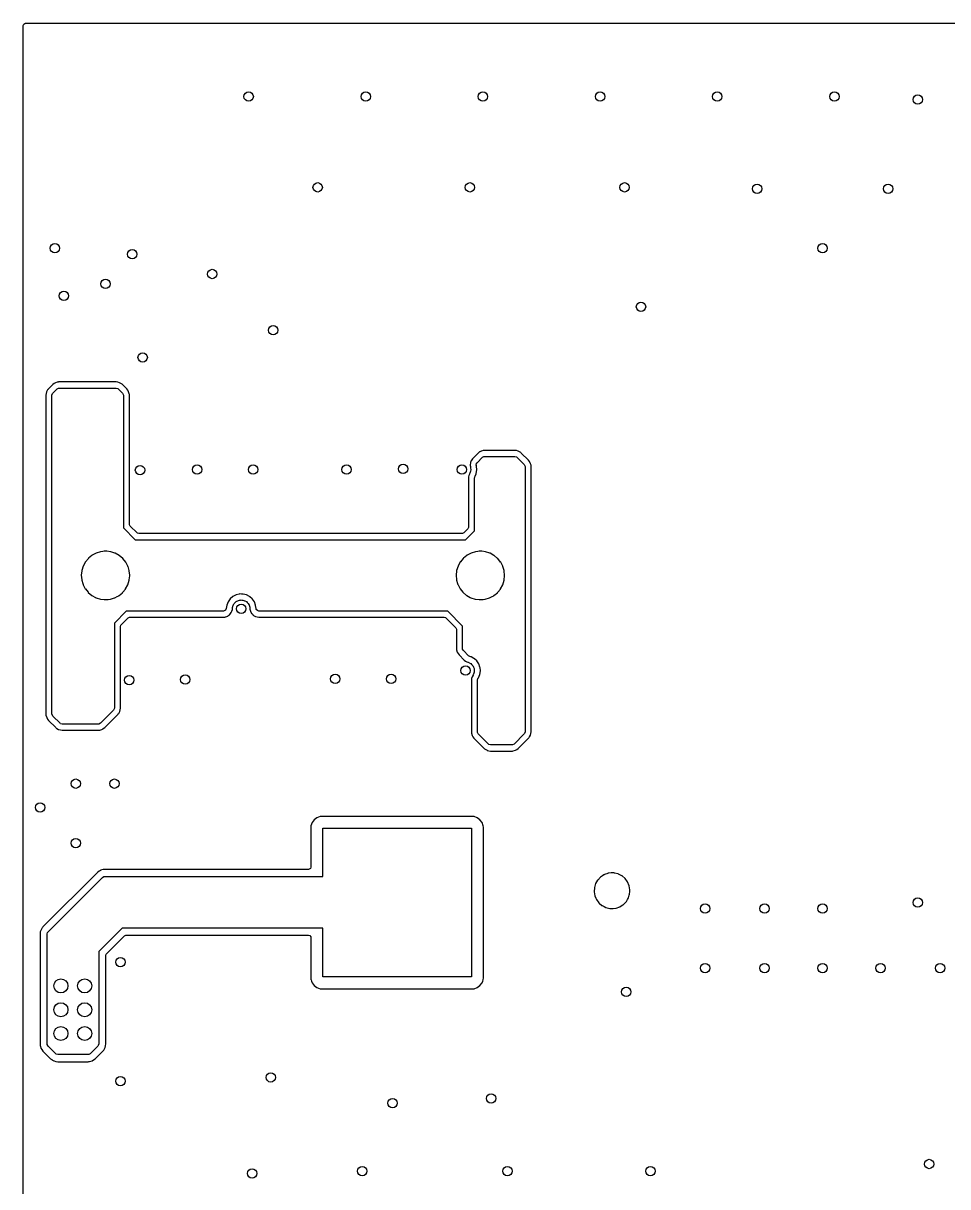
# Model space of a CAD drawing. Extents: x 0.02 to 3.98, y 0.02 to 3.98.
# Drawn here: x 0.022 to 1.575, y 2.022 to 3.978 of the extents above; entities that cross this region are included whole.
import ezdxf

# ---------------------------------------------------------------- set-up
doc = ezdxf.new("R2010")
doc.units = 0
doc.header["$MEASUREMENT"] = 0
doc.layers.add('BLACK', color=7, linetype='CONTINUOUS')

msp = doc.modelspace()

# ---------------------------------------------------------------- linework, layer by layer
at = {"layer": 'BLACK', "linetype": 'CONTINUOUS'}
for p, q in [((0.021831, 3.97427), (0.022575, 3.97656)), ((0.021831, 0.025728), (0.021831, 3.97427)), ((0.022575, 3.97656), (0.024524, 3.97798)), ((0.024524, 3.97798), (0.025728, 3.97817)), ((0.025728, 3.97817), (3.97427, 3.97817)), ((0.071323, 3.37077), (0.064229, 3.36368)), ((0.073651, 3.37251), (0.071323, 3.37077)), ((0.073773, 3.37258), (0.073651, 3.37251)), ((0.075936, 3.37376), (0.073773, 3.37258)), ((0.073773, 3.37258), (0.073773, 3.37258)), ((0.076104, 3.37385), (0.075936, 3.37376)), ((0.07901, 3.37476), (0.076104, 3.37385)), ((0.078547, 3.36355), (0.081, 3.36489)), ((0.079726, 3.37499), (0.07901, 3.37476)), ((0.079908, 3.37504), (0.079726, 3.37499)), ((0.079726, 3.37499), (0.079726, 3.37499)), ((0.080099, 3.37507), (0.079908, 3.37504)), ((0.080911, 3.37515), (0.080099, 3.37507)), ((0.080099, 3.37507), (0.080099, 3.37507)), ((0.080912, 3.37515), (0.080911, 3.37515)), ((0.080963, 3.37516), (0.080912, 3.37515)), ((0.081014, 3.37516), (0.080963, 3.37516)), ((0.081, 3.36489), (0.082055, 3.365)), ((0.081015, 3.37516), (0.081014, 3.37516)), ((0.082003, 3.37521), (0.081015, 3.37516)), ((0.082055, 3.37522), (0.082003, 3.37521)), ((0.082003, 3.37521), (0.082003, 3.37521)), ((0.177945, 3.37522), (0.082055, 3.37522)), ((0.082055, 3.365), (0.177945, 3.365)), ((0.180824, 3.3748), (0.177945, 3.37522)), ((0.177945, 3.365), (0.180627, 3.36421)), ((0.180627, 3.36421), (0.181453, 3.36355)), ((0.183506, 3.37402), (0.180824, 3.3748)), ((0.183675, 3.37393), (0.183506, 3.37402)), ((0.186868, 3.37226), (0.183675, 3.37393)), ((0.183675, 3.37393), (0.183675, 3.37393)), ((0.187038, 3.37217), (0.186868, 3.37226)), ((0.186868, 3.37226), (0.186868, 3.37226)), ((0.187864, 3.3715), (0.187038, 3.37217)), ((0.188677, 3.37077), (0.187864, 3.3715)), ((0.195771, 3.36368), (0.188677, 3.37077)), ((0.060197, 3.35582), (0.059784, 3.35295)), ((0.059784, 3.35295), (0.059784, 2.81705)), ((0.060985, 3.35851), (0.060197, 3.35582)), ((0.061074, 3.35868), (0.060985, 3.35851)), ((0.062744, 3.36187), (0.061074, 3.35868)), ((0.062833, 3.36204), (0.062744, 3.36187)), ((0.062744, 3.36187), (0.062744, 3.36187)), ((0.063498, 3.36286), (0.062833, 3.36204)), ((0.064229, 3.36368), (0.063498, 3.36286)), ((0.07, 3.35295), (0.070788, 3.35563)), ((0.07, 2.81705), (0.07, 3.35295)), ((0.070788, 3.35563), (0.071453, 3.35645)), ((0.071453, 3.35645), (0.078547, 3.36355)), ((0.181453, 3.36355), (0.188547, 3.35645)), ((0.188547, 3.35645), (0.189887, 3.354)), ((0.189887, 3.354), (0.19, 3.35295)), ((0.19, 3.35295), (0.19, 3.13)), ((0.197514, 3.36135), (0.195771, 3.36368)), ((0.198853, 3.3589), (0.197514, 3.36135)), ((0.200045, 3.35509), (0.198853, 3.3589)), ((0.200158, 3.35404), (0.200045, 3.35509)), ((0.200217, 3.35295), (0.200158, 3.35404)), ((0.200217, 3.13585), (0.200217, 3.35295)), ((0.777109, 3.24656), (0.777025, 3.24645)), ((0.786323, 3.25577), (0.777109, 3.24656)), ((0.784333, 3.23933), (0.793547, 3.24855)), ((0.788651, 3.25751), (0.786323, 3.25577)), ((0.788773, 3.25758), (0.788651, 3.25751)), ((0.789983, 3.25824), (0.788773, 3.25758)), ((0.788773, 3.25758), (0.788773, 3.25758)), ((0.791104, 3.25885), (0.789983, 3.25824)), ((0.791621, 3.25902), (0.791104, 3.25885)), ((0.794726, 3.25999), (0.791621, 3.25902)), ((0.793547, 3.24855), (0.796, 3.24989)), ((0.794908, 3.26004), (0.794726, 3.25999)), ((0.794726, 3.25999), (0.794726, 3.25999)), ((0.795099, 3.26007), (0.794908, 3.26004)), ((0.795911, 3.26015), (0.795099, 3.26007)), ((0.795099, 3.26007), (0.795099, 3.26007)), ((0.795912, 3.26015), (0.795911, 3.26015)), ((0.795963, 3.26016), (0.795912, 3.26015)), ((0.796014, 3.26016), (0.795963, 3.26016)), ((0.796, 3.24989), (0.797055, 3.25)), ((0.796015, 3.26016), (0.796014, 3.26016)), ((0.797003, 3.26021), (0.796015, 3.26016)), ((0.797004, 3.26021), (0.797003, 3.26021)), ((0.797055, 3.26022), (0.797004, 3.26021)), ((0.847945, 3.26022), (0.797055, 3.26022)), ((0.797055, 3.25), (0.847945, 3.25)), ((0.850824, 3.2598), (0.847945, 3.26022)), ((0.847945, 3.25), (0.850627, 3.24921)), ((0.850627, 3.24921), (0.851453, 3.24855)), ((0.853506, 3.25902), (0.850824, 3.2598)), ((0.851453, 3.24855), (0.863547, 3.23645)), ((0.853675, 3.25893), (0.853506, 3.25902)), ((0.856868, 3.25726), (0.853675, 3.25893)), ((0.853675, 3.25893), (0.853675, 3.25893)), ((0.857038, 3.25717), (0.856868, 3.25726)), ((0.856868, 3.25726), (0.856868, 3.25726)), ((0.857864, 3.2565), (0.857038, 3.25717)), ((0.858677, 3.25577), (0.857864, 3.2565)), ((0.870771, 3.24368), (0.858677, 3.25577)), ((0.772847, 3.23646), (0.772802, 3.23608)), ((0.772802, 3.23608), (0.772877, 3.23509)), ((0.773142, 3.2389), (0.772847, 3.23646)), ((0.772877, 3.23509), (0.772961, 3.23399)), ((0.772961, 3.23399), (0.772977, 3.23377)), ((0.772977, 3.23377), (0.773005, 3.23378)), ((0.773005, 3.23378), (0.773088, 3.2334)), ((0.773088, 3.2334), (0.773118, 3.23273)), ((0.773118, 3.23273), (0.773088, 3.23273)), ((0.773088, 3.23273), (0.773088, 3.23273)), ((0.773088, 3.23273), (0.773102, 3.23273)), ((0.773102, 3.23273), (0.773109, 3.23267)), ((0.773109, 3.23267), (0.773121, 3.23252)), ((0.773121, 3.23252), (0.773127, 3.23252)), ((0.773127, 3.23252), (0.773129, 3.23248)), ((0.773129, 3.23248), (0.773129, 3.23248)), ((0.773129, 3.23248), (0.773129, 3.23247)), ((0.773129, 3.23247), (0.773146, 3.23209)), ((0.773281, 3.24004), (0.773142, 3.2389)), ((0.773146, 3.23209), (0.773192, 3.2319)), ((0.773192, 3.2319), (0.773219, 3.23171)), ((0.773219, 3.23171), (0.773217, 3.23171)), ((0.773217, 3.23171), (0.77324, 3.23159)), ((0.77324, 3.23159), (0.773385, 3.23039)), ((0.773397, 3.24031), (0.773281, 3.24004)), ((0.773764, 3.228), (0.773282, 3.22496)), ((0.773385, 3.23039), (0.773764, 3.228)), ((0.773976, 3.24165), (0.773397, 3.24031)), ((0.773977, 3.24165), (0.773976, 3.24165)), ((0.774011, 3.24173), (0.773977, 3.24165)), ((0.774084, 3.24187), (0.774011, 3.24173)), ((0.774595, 3.24281), (0.774084, 3.24187)), ((0.775356, 3.24421), (0.774595, 3.24281)), ((0.776612, 3.24589), (0.775356, 3.24421)), ((0.777025, 3.24645), (0.776612, 3.24589)), ((0.777025, 3.24645), (0.777025, 3.24645)), ((0.782989, 3.23686), (0.784333, 3.23933)), ((0.783165, 3.23455), (0.782989, 3.23686)), ((0.783068, 3.23453), (0.783165, 3.23455)), ((0.783139, 3.23423), (0.783068, 3.23453)), ((0.783115, 3.22154), (0.78396, 3.22748)), ((0.783245, 3.23396), (0.783139, 3.23423)), ((0.783367, 3.23295), (0.783245, 3.23396)), ((0.783934, 3.22826), (0.783367, 3.23295)), ((0.783965, 3.228), (0.783934, 3.22826)), ((0.78396, 3.22748), (0.783965, 3.228)), ((0.863547, 3.23645), (0.864887, 3.234)), ((0.864887, 3.234), (0.865, 3.23295)), ((0.865, 3.23295), (0.865, 2.78705)), ((0.872514, 3.24135), (0.870771, 3.24368)), ((0.87258, 3.24123), (0.872514, 3.24135)), ((0.873056, 3.24036), (0.87258, 3.24123)), ((0.87258, 3.24123), (0.87258, 3.24123)), ((0.873853, 3.2389), (0.873056, 3.24036)), ((0.873911, 3.23871), (0.873853, 3.2389)), ((0.874674, 3.23627), (0.873911, 3.23871)), ((0.875045, 3.23509), (0.874674, 3.23627)), ((0.875158, 3.23404), (0.875045, 3.23509)), ((0.875161, 3.23399), (0.875158, 3.23404)), ((0.875196, 3.23332), (0.875161, 3.23399)), ((0.875161, 3.23399), (0.875161, 3.23399)), ((0.875217, 3.23295), (0.875196, 3.23332)), ((0.875217, 2.78705), (0.875217, 3.23295)), ((0.770104, 3.21572), (0.769783, 3.21318)), ((0.769783, 3.21318), (0.769783, 3.13085)), ((0.770718, 3.21811), (0.770104, 3.21572)), ((0.771661, 3.22049), (0.770718, 3.21811)), ((0.771716, 3.22059), (0.771661, 3.22049)), ((0.771798, 3.22078), (0.771716, 3.22059)), ((0.772217, 3.22182), (0.771798, 3.22078)), ((0.773041, 3.22344), (0.772217, 3.22182)), ((0.773229, 3.22463), (0.773041, 3.22344)), ((0.773241, 3.22467), (0.773229, 3.22463)), ((0.773282, 3.22496), (0.773241, 3.22467)), ((0.78, 3.21318), (0.780614, 3.21557)), ((0.78, 3.125), (0.78, 3.21318)), ((0.780614, 3.21557), (0.780703, 3.21573)), ((0.780703, 3.21573), (0.780877, 3.21597)), ((0.780877, 3.21597), (0.781156, 3.21667)), ((0.781156, 3.21667), (0.782713, 3.22054)), ((0.782713, 3.22054), (0.783115, 3.22154)), ((0.19, 3.13), (0.21, 3.11)), ((0.200265, 3.13524), (0.200217, 3.13585)), ((0.201358, 3.13309), (0.200265, 3.13524)), ((0.21309, 3.12136), (0.201358, 3.13309)), ((0.769783, 3.13085), (0.769039, 3.12856)), ((0.21, 3.11), (0.765, 3.11)), ((0.213555, 3.12096), (0.21309, 3.12136)), ((0.215846, 3.12022), (0.213555, 3.12096)), ((0.759154, 3.12022), (0.215846, 3.12022)), ((0.759763, 3.12026), (0.759154, 3.12022)), ((0.76191, 3.12136), (0.759763, 3.12026)), ((0.768642, 3.12809), (0.76191, 3.12136)), ((0.765, 3.11), (0.78, 3.125)), ((0.769039, 3.12856), (0.768642, 3.12809)), ((0.155567, 3.09029), (0.152129, 3.08995)), ((0.157919, 3.09052), (0.155567, 3.09029)), ((0.158039, 3.09053), (0.157919, 3.09052)), ((0.157919, 3.09052), (0.157919, 3.09052)), ((0.162321, 3.09053), (0.158039, 3.09053)), ((0.168507, 3.08984), (0.162321, 3.09053)), ((0.785488, 3.09029), (0.78205, 3.08995)), ((0.78784, 3.09052), (0.785488, 3.09029)), ((0.787961, 3.09053), (0.78784, 3.09052)), ((0.78784, 3.09052), (0.78784, 3.09052)), ((0.792242, 3.09053), (0.787961, 3.09053)), ((0.798428, 3.08984), (0.792242, 3.09053)), ((0.126275, 3.07277), (0.122494, 3.06578)), ((0.126429, 3.07296), (0.126275, 3.07277)), ((0.131187, 3.07871), (0.126429, 3.07296)), ((0.126429, 3.07296), (0.126429, 3.07296)), ((0.131341, 3.0789), (0.131187, 3.07871)), ((0.131187, 3.07871), (0.131187, 3.07871)), ((0.131529, 3.07905), (0.131341, 3.0789)), ((0.137313, 3.08377), (0.131529, 3.07905)), ((0.131529, 3.07905), (0.131529, 3.07905)), ((0.137501, 3.08392), (0.137313, 3.08377)), ((0.137313, 3.08377), (0.137313, 3.08377)), ((0.137715, 3.08404), (0.137501, 3.08392)), ((0.14101, 3.08579), (0.137715, 3.08404)), ((0.137715, 3.08404), (0.137715, 3.08404)), ((0.144519, 3.08765), (0.14101, 3.08579)), ((0.15175, 3.08984), (0.144519, 3.08765)), ((0.151896, 3.08988), (0.15175, 3.08984)), ((0.152129, 3.08995), (0.151896, 3.08988)), ((0.151896, 3.08988), (0.151896, 3.08988)), ((0.168738, 3.08976), (0.168507, 3.08984)), ((0.175853, 3.08751), (0.168738, 3.08976)), ((0.168738, 3.08976), (0.168738, 3.08976)), ((0.176084, 3.08743), (0.175853, 3.08751)), ((0.175853, 3.08751), (0.175853, 3.08751)), ((0.176296, 3.08732), (0.176084, 3.08743)), ((0.182837, 3.08372), (0.176296, 3.08732)), ((0.176296, 3.08732), (0.176296, 3.08732)), ((0.183049, 3.0836), (0.182837, 3.08372)), ((0.182837, 3.08372), (0.182837, 3.08372)), ((0.183235, 3.08345), (0.183049, 3.0836)), ((0.18888, 3.07871), (0.183235, 3.08345)), ((0.189138, 3.0785), (0.18888, 3.07871)), ((0.18929, 3.07831), (0.189138, 3.0785)), ((0.193967, 3.07249), (0.18929, 3.07831)), ((0.18929, 3.07831), (0.18929, 3.07831)), ((0.194119, 3.0723), (0.193967, 3.07249)), ((0.194231, 3.07209), (0.194119, 3.0723)), ((0.197526, 3.06578), (0.194231, 3.07209)), ((0.756196, 3.07277), (0.752415, 3.06578)), ((0.756351, 3.07296), (0.756196, 3.07277)), ((0.761108, 3.07871), (0.756351, 3.07296)), ((0.756351, 3.07296), (0.756351, 3.07296)), ((0.761263, 3.0789), (0.761108, 3.07871)), ((0.761108, 3.07871), (0.761108, 3.07871)), ((0.76145, 3.07905), (0.761263, 3.0789)), ((0.761451, 3.07905), (0.76145, 3.07905)), ((0.767234, 3.08377), (0.761451, 3.07905)), ((0.767235, 3.08377), (0.767234, 3.08377)), ((0.767422, 3.08392), (0.767235, 3.08377)), ((0.767636, 3.08404), (0.767422, 3.08392)), ((0.767637, 3.08404), (0.767636, 3.08404)), ((0.770931, 3.08579), (0.767637, 3.08404)), ((0.774441, 3.08765), (0.770931, 3.08579)), ((0.781671, 3.08984), (0.774441, 3.08765)), ((0.781818, 3.08988), (0.781671, 3.08984)), ((0.78205, 3.08995), (0.781818, 3.08988)), ((0.781818, 3.08988), (0.781818, 3.08988)), ((0.798659, 3.08976), (0.798428, 3.08984)), ((0.805774, 3.08751), (0.798659, 3.08976)), ((0.798659, 3.08976), (0.798659, 3.08976)), ((0.806005, 3.08743), (0.805774, 3.08751)), ((0.805774, 3.08751), (0.805774, 3.08751)), ((0.806217, 3.08732), (0.806005, 3.08743)), ((0.812758, 3.08372), (0.806217, 3.08732)), ((0.806217, 3.08732), (0.806217, 3.08732)), ((0.81297, 3.0836), (0.812758, 3.08372)), ((0.812758, 3.08372), (0.812758, 3.08372)), ((0.813156, 3.08345), (0.81297, 3.0836)), ((0.818801, 3.07871), (0.813156, 3.08345)), ((0.819059, 3.0785), (0.818801, 3.07871)), ((0.819211, 3.07831), (0.819059, 3.0785)), ((0.823888, 3.07249), (0.819211, 3.07831)), ((0.819211, 3.07831), (0.819211, 3.07831)), ((0.82404, 3.0723), (0.823888, 3.07249)), ((0.824152, 3.07209), (0.82404, 3.0723)), ((0.827448, 3.06578), (0.824152, 3.07209)), ((0.120118, 3.05795), (0.119338, 3.05053)), ((0.120144, 3.05819), (0.120118, 3.05795)), ((0.120118, 3.05795), (0.120118, 3.05795)), ((0.122494, 3.06578), (0.120144, 3.05819)), ((0.197801, 3.06526), (0.197526, 3.06578)), ((0.19787, 3.06502), (0.197801, 3.06526)), ((0.199813, 3.05842), (0.19787, 3.06502)), ((0.200046, 3.05763), (0.199813, 3.05842)), ((0.200714, 3.05028), (0.200046, 3.05763)), ((0.75004, 3.05795), (0.749259, 3.05053)), ((0.750065, 3.05819), (0.75004, 3.05795)), ((0.75004, 3.05795), (0.75004, 3.05795)), ((0.752415, 3.06578), (0.750065, 3.05819)), ((0.827723, 3.06526), (0.827448, 3.06578)), ((0.827791, 3.06502), (0.827723, 3.06526)), ((0.829734, 3.05842), (0.827791, 3.06502)), ((0.829967, 3.05763), (0.829734, 3.05842)), ((0.830687, 3.04972), (0.829967, 3.05763)), ((0.119338, 3.05053), (0.119313, 3.05028)), ((0.119313, 3.05028), (0.120033, 3.04237)), ((0.120033, 3.04237), (0.120102, 3.04214)), ((0.120102, 3.04214), (0.120102, 3.04214)), ((0.120102, 3.04214), (0.121781, 3.03643)), ((0.121781, 3.03643), (0.122277, 3.03474)), ((0.122277, 3.03474), (0.12239, 3.03453)), ((0.12239, 3.03453), (0.12239, 3.03453)), ((0.12239, 3.03453), (0.122664, 3.034)), ((0.122664, 3.034), (0.12596, 3.0277)), ((0.193804, 3.02723), (0.197585, 3.03422)), ((0.197585, 3.03422), (0.199935, 3.04181)), ((0.199935, 3.04181), (0.200019, 3.04261)), ((0.200019, 3.04261), (0.200741, 3.04947)), ((0.200766, 3.04972), (0.200714, 3.05028)), ((0.200741, 3.04947), (0.200766, 3.04972)), ((0.200741, 3.04947), (0.200741, 3.04947)), ((0.749259, 3.05053), (0.749234, 3.05028)), ((0.749234, 3.05028), (0.749954, 3.04237)), ((0.749954, 3.04237), (0.750023, 3.04214)), ((0.750023, 3.04214), (0.750023, 3.04214)), ((0.750023, 3.04214), (0.751703, 3.03643)), ((0.751703, 3.03643), (0.752199, 3.03474)), ((0.752199, 3.03474), (0.752311, 3.03453)), ((0.752311, 3.03453), (0.752311, 3.03453)), ((0.752311, 3.03453), (0.752585, 3.034)), ((0.752585, 3.034), (0.755881, 3.0277)), ((0.823725, 3.02723), (0.827506, 3.03422)), ((0.827506, 3.03422), (0.829856, 3.04181)), ((0.829856, 3.04181), (0.82994, 3.04261)), ((0.82994, 3.04261), (0.830662, 3.04947)), ((0.830662, 3.04947), (0.830687, 3.04972)), ((0.830662, 3.04947), (0.830662, 3.04947)), ((0.12596, 3.0277), (0.126112, 3.02751)), ((0.126112, 3.02751), (0.126112, 3.02751)), ((0.126112, 3.02751), (0.130789, 3.02169)), ((0.130789, 3.02169), (0.130789, 3.02169)), ((0.130789, 3.02169), (0.130941, 3.0215)), ((0.130941, 3.0215), (0.131126, 3.02135)), ((0.131126, 3.02135), (0.131126, 3.02135)), ((0.131126, 3.02135), (0.136844, 3.01655)), ((0.136844, 3.01655), (0.13703, 3.01639)), ((0.13703, 3.01639), (0.137242, 3.01628)), ((0.137242, 3.01628), (0.137242, 3.01628)), ((0.137242, 3.01628), (0.143038, 3.01309)), ((0.143038, 3.01309), (0.143995, 3.01257)), ((0.143995, 3.01257), (0.144226, 3.01249)), ((0.144226, 3.01249), (0.144226, 3.01249)), ((0.144226, 3.01249), (0.151341, 3.01024)), ((0.168182, 3.01012), (0.175327, 3.01228)), ((0.175327, 3.01228), (0.175559, 3.01235)), ((0.175559, 3.01235), (0.179613, 3.0145)), ((0.179613, 3.0145), (0.182363, 3.01596)), ((0.182363, 3.01596), (0.182364, 3.01596)), ((0.182364, 3.01596), (0.182578, 3.01608)), ((0.182578, 3.01608), (0.182765, 3.01623)), ((0.182765, 3.01623), (0.182766, 3.01623)), ((0.182766, 3.01623), (0.188549, 3.02095)), ((0.188549, 3.02095), (0.18855, 3.02095)), ((0.18855, 3.02095), (0.188737, 3.0211)), ((0.188737, 3.0211), (0.189228, 3.02169)), ((0.189228, 3.02169), (0.193649, 3.02704)), ((0.193649, 3.02704), (0.193804, 3.02723)), ((0.193649, 3.02704), (0.193649, 3.02704)), ((0.373967, 3.01465), (0.369447, 3.01071)), ((0.379298, 3.0174), (0.373967, 3.01465)), ((0.379588, 3.01747), (0.379298, 3.0174)), ((0.38484, 3.01873), (0.379588, 3.01747)), ((0.379588, 3.01747), (0.379588, 3.01747)), ((0.385131, 3.0188), (0.38484, 3.01873)), ((0.38484, 3.01873), (0.38484, 3.01873)), ((0.388331, 3.01878), (0.385131, 3.0188)), ((0.39083, 3.01877), (0.388331, 3.01878)), ((0.391129, 3.01877), (0.39083, 3.01877)), ((0.39083, 3.01877), (0.39083, 3.01877)), ((0.396947, 3.01731), (0.391129, 3.01877)), ((0.397211, 3.01717), (0.396947, 3.01731)), ((0.401984, 3.01464), (0.397211, 3.01717)), ((0.397211, 3.01717), (0.397211, 3.01717)), ((0.402248, 3.0145), (0.401984, 3.01464)), ((0.401984, 3.01464), (0.401984, 3.01464)), ((0.402471, 3.0143), (0.402248, 3.0145)), ((0.406504, 3.01071), (0.402471, 3.0143)), ((0.402471, 3.0143), (0.402471, 3.0143)), ((0.755881, 3.0277), (0.756033, 3.02751)), ((0.756033, 3.02751), (0.756033, 3.02751)), ((0.756033, 3.02751), (0.76071, 3.02169)), ((0.76071, 3.02169), (0.76071, 3.02169)), ((0.76071, 3.02169), (0.760862, 3.0215)), ((0.760862, 3.0215), (0.761048, 3.02135)), ((0.761048, 3.02135), (0.761048, 3.02135)), ((0.761048, 3.02135), (0.766765, 3.01655)), ((0.766765, 3.01655), (0.766951, 3.01639)), ((0.766951, 3.01639), (0.767163, 3.01628)), ((0.767163, 3.01628), (0.767163, 3.01628)), ((0.767163, 3.01628), (0.772959, 3.01309)), ((0.772959, 3.01309), (0.773916, 3.01257)), ((0.773916, 3.01257), (0.774147, 3.01249)), ((0.774147, 3.01249), (0.774147, 3.01249)), ((0.774147, 3.01249), (0.781262, 3.01024)), ((0.798104, 3.01012), (0.805248, 3.01228)), ((0.805248, 3.01228), (0.805481, 3.01235)), ((0.805481, 3.01235), (0.809534, 3.0145)), ((0.809534, 3.0145), (0.812285, 3.01596)), ((0.812285, 3.01596), (0.812499, 3.01608)), ((0.812285, 3.01596), (0.812285, 3.01596)), ((0.812499, 3.01608), (0.812687, 3.01623)), ((0.812687, 3.01623), (0.818471, 3.02095)), ((0.812687, 3.01623), (0.812687, 3.01623)), ((0.818471, 3.02095), (0.818659, 3.0211)), ((0.818471, 3.02095), (0.818471, 3.02095)), ((0.818659, 3.0211), (0.819149, 3.02169)), ((0.819149, 3.02169), (0.823571, 3.02704)), ((0.823571, 3.02704), (0.823725, 3.02723)), ((0.823571, 3.02704), (0.823571, 3.02704)), ((0.151341, 3.01024), (0.151572, 3.01016)), ((0.151572, 3.01016), (0.157758, 3.00947)), ((0.157758, 3.00947), (0.162039, 3.00947)), ((0.162039, 3.00947), (0.16216, 3.00948)), ((0.16216, 3.00948), (0.164512, 3.00971)), ((0.16216, 3.00948), (0.16216, 3.00948)), ((0.164512, 3.00971), (0.16795, 3.01005)), ((0.16795, 3.01005), (0.168182, 3.01012)), ((0.168182, 3.01012), (0.168182, 3.01012)), ((0.363043, 2.99431), (0.361912, 2.99176)), ((0.36378, 2.99991), (0.363043, 2.99431)), ((0.363819, 3.00021), (0.36378, 2.99991)), ((0.36378, 2.99991), (0.36378, 2.99991)), ((0.365998, 3.0058), (0.363819, 3.00021)), ((0.369447, 3.01071), (0.365998, 3.0058)), ((0.372386, 2.99018), (0.373172, 2.99298)), ((0.373172, 2.99298), (0.37319, 2.99312)), ((0.37319, 2.99312), (0.373274, 2.99376)), ((0.37319, 2.99312), (0.37319, 2.99312)), ((0.373236, 2.994), (0.373651, 2.99662)), ((0.373274, 2.99376), (0.373236, 2.994)), ((0.373651, 2.99662), (0.373725, 2.99718)), ((0.373725, 2.99718), (0.373764, 2.99734)), ((0.373764, 2.99734), (0.373959, 2.99856)), ((0.373959, 2.99856), (0.374741, 3.0001)), ((0.374741, 3.0001), (0.374896, 3.00049)), ((0.374896, 3.00049), (0.375339, 3.00132)), ((0.375339, 3.00132), (0.375431, 3.00145)), ((0.375431, 3.00145), (0.376056, 3.00268)), ((0.376056, 3.00268), (0.376937, 3.00356)), ((0.376937, 3.00356), (0.37745, 3.00413)), ((0.37745, 3.00413), (0.377896, 3.00452)), ((0.377896, 3.00452), (0.379322, 3.00594)), ((0.379322, 3.00594), (0.383438, 3.00804)), ((0.383438, 3.00804), (0.385328, 3.00834)), ((0.385328, 3.00834), (0.385855, 3.00847)), ((0.385855, 3.00847), (0.386785, 3.00857)), ((0.386785, 3.00857), (0.386806, 3.00857)), ((0.386806, 3.00857), (0.388, 3.00876)), ((0.388, 3.00876), (0.389276, 3.00856)), ((0.389276, 3.00856), (0.389368, 3.00856)), ((0.389368, 3.00856), (0.390296, 3.00844)), ((0.390296, 3.00844), (0.390768, 3.00833)), ((0.390768, 3.00833), (0.392562, 3.00804)), ((0.392562, 3.00804), (0.393634, 3.00749)), ((0.393634, 3.00749), (0.393676, 3.00748)), ((0.393676, 3.00748), (0.393934, 3.00734)), ((0.393934, 3.00734), (0.396678, 3.00594)), ((0.396678, 3.00594), (0.398184, 3.00444)), ((0.398184, 3.00444), (0.398655, 3.00402)), ((0.398655, 3.00402), (0.399038, 3.00358)), ((0.399038, 3.00358), (0.399944, 3.00268)), ((0.399944, 3.00268), (0.400607, 3.00138)), ((0.400607, 3.00138), (0.400737, 3.00119)), ((0.400737, 3.00119), (0.401171, 3.00036)), ((0.401171, 3.00036), (0.4013, 3.00002)), ((0.4013, 3.00002), (0.402041, 2.99856)), ((0.402041, 2.99856), (0.40224, 2.99731)), ((0.40224, 2.99731), (0.402307, 2.99703)), ((0.402307, 2.99703), (0.402385, 2.99639)), ((0.402385, 2.99639), (0.402764, 2.994)), ((0.402764, 2.994), (0.402713, 2.99368)), ((0.402713, 2.99368), (0.402779, 2.99314)), ((0.402779, 2.99314), (0.403087, 2.9916)), ((0.406727, 3.01051), (0.406504, 3.01071)), ((0.406896, 3.01026), (0.406727, 3.01051)), ((0.406996, 3.01012), (0.406896, 3.01026)), ((0.406896, 3.01026), (0.406896, 3.01026)), ((0.410124, 3.00557), (0.406996, 3.01012)), ((0.412245, 2.99996), (0.410124, 3.00557)), ((0.412281, 2.99966), (0.412245, 2.99996)), ((0.412921, 2.99436), (0.412281, 2.99966)), ((0.413334, 2.9929), (0.412921, 2.99436)), ((0.415164, 2.99079), (0.413334, 2.9929)), ((0.781262, 3.01024), (0.781493, 3.01016)), ((0.781493, 3.01016), (0.787679, 3.00947)), ((0.787679, 3.00947), (0.791961, 3.00947)), ((0.791961, 3.00947), (0.792081, 3.00948)), ((0.792081, 3.00948), (0.794433, 3.00971)), ((0.792081, 3.00948), (0.792081, 3.00948)), ((0.794433, 3.00971), (0.797871, 3.01005)), ((0.797871, 3.01005), (0.798104, 3.01012)), ((0.798104, 3.01012), (0.798104, 3.01012)), ((0.195, 2.99), (0.175, 2.97)), ((0.186358, 2.96691), (0.19809, 2.97864)), ((0.358125, 2.99), (0.195, 2.99)), ((0.19809, 2.97864), (0.200237, 2.97974)), ((0.200237, 2.97974), (0.200846, 2.97978)), ((0.200846, 2.97978), (0.358125, 2.97978)), ((0.359579, 2.99022), (0.358125, 2.99)), ((0.358125, 2.97978), (0.358196, 2.97979)), ((0.358196, 2.97979), (0.358197, 2.97979)), ((0.358197, 2.97979), (0.358882, 2.97984)), ((0.358882, 2.97984), (0.359639, 2.9799)), ((0.361912, 2.99176), (0.359579, 2.99022)), ((0.359639, 2.9799), (0.35971, 2.97991)), ((0.35971, 2.97991), (0.361075, 2.98011)), ((0.35971, 2.97991), (0.35971, 2.97991)), ((0.361075, 2.98011), (0.361075, 2.98011)), ((0.361075, 2.98011), (0.361093, 2.98011)), ((0.361093, 2.98011), (0.361512, 2.98019)), ((0.361512, 2.98019), (0.363691, 2.98107)), ((0.363691, 2.98107), (0.365027, 2.98162)), ((0.365027, 2.98162), (0.365204, 2.98169)), ((0.365027, 2.98162), (0.365027, 2.98162)), ((0.365204, 2.98169), (0.365364, 2.98179)), ((0.365364, 2.9818), (0.367465, 2.98318)), ((0.365364, 2.98179), (0.365364, 2.9818)), ((0.367465, 2.98318), (0.367537, 2.98323)), ((0.367465, 2.98318), (0.367465, 2.98318)), ((0.367537, 2.98323), (0.367605, 2.98328)), ((0.367605, 2.98328), (0.368744, 2.98419)), ((0.367605, 2.98328), (0.367605, 2.98328)), ((0.368744, 2.98419), (0.368962, 2.98436)), ((0.368744, 2.98419), (0.368744, 2.98419)), ((0.368962, 2.98436), (0.371255, 2.98762)), ((0.371255, 2.98762), (0.371332, 2.9878)), ((0.371332, 2.9878), (0.37233, 2.99005)), ((0.371332, 2.9878), (0.371332, 2.9878)), ((0.37233, 2.99005), (0.372386, 2.99018)), ((0.37233, 2.99005), (0.37233, 2.99005)), ((0.403087, 2.9916), (0.403499, 2.99013)), ((0.403499, 2.99013), (0.40364, 2.98967)), ((0.40364, 2.98967), (0.405613, 2.98621)), ((0.405613, 2.98621), (0.405738, 2.98606)), ((0.405738, 2.98606), (0.407386, 2.98416)), ((0.407386, 2.98416), (0.407386, 2.98416)), ((0.407386, 2.98416), (0.407443, 2.9841)), ((0.407443, 2.9841), (0.407506, 2.98404)), ((0.407506, 2.98404), (0.408393, 2.98318)), ((0.408393, 2.98318), (0.408754, 2.98283)), ((0.408754, 2.98283), (0.412286, 2.98098)), ((0.412286, 2.98098), (0.414968, 2.9802)), ((0.414968, 2.9802), (0.417846, 2.97978)), ((0.417846, 2.99), (0.415164, 2.99079)), ((0.735, 2.99), (0.417846, 2.99)), ((0.417846, 2.97978), (0.729154, 2.97978)), ((0.729154, 2.97978), (0.731445, 2.97904)), ((0.731445, 2.97904), (0.73191, 2.97864)), ((0.73191, 2.97864), (0.748642, 2.96191)), ((0.76, 2.965), (0.735, 2.99)), ((0.175, 2.97), (0.175, 2.82705)), ((0.185217, 2.96415), (0.185961, 2.96644)), ((0.185217, 2.82705), (0.185217, 2.96415)), ((0.185961, 2.96644), (0.186358, 2.96691)), ((0.748642, 2.96191), (0.749735, 2.95976)), ((0.749735, 2.95976), (0.749783, 2.95915)), ((0.749783, 2.95915), (0.749783, 2.92705)), ((0.76, 2.92705), (0.76, 2.965)), ((0.749783, 2.92705), (0.749842, 2.92596)), ((0.749842, 2.92596), (0.749955, 2.92491)), ((0.749955, 2.92491), (0.751147, 2.9211)), ((0.751147, 2.9211), (0.752486, 2.91865)), ((0.752486, 2.91865), (0.754229, 2.91632)), ((0.754229, 2.91632), (0.762743, 2.90781)), ((0.760113, 2.926), (0.76, 2.92705)), ((0.761453, 2.92355), (0.760113, 2.926)), ((0.769967, 2.91503), (0.761453, 2.92355)), ((0.772266, 2.91373), (0.769967, 2.91503)), ((0.762743, 2.90781), (0.764928, 2.90615)), ((0.764928, 2.90615), (0.765043, 2.90608)), ((0.765043, 2.90608), (0.767113, 2.90491)), ((0.767113, 2.90491), (0.767113, 2.90491)), ((0.767113, 2.90491), (0.767228, 2.90484)), ((0.767228, 2.90484), (0.76735, 2.90479)), ((0.76735, 2.90479), (0.769007, 2.90413)), ((0.769007, 2.90413), (0.769562, 2.90404)), ((0.769562, 2.90404), (0.770635, 2.90349)), ((0.770635, 2.90349), (0.770676, 2.90348)), ((0.770676, 2.90348), (0.770934, 2.90334)), ((0.770934, 2.90334), (0.773678, 2.90194)), ((0.773947, 2.91331), (0.772266, 2.91373)), ((0.773678, 2.90194), (0.775184, 2.90044)), ((0.774211, 2.91317), (0.773947, 2.91331)), ((0.778984, 2.91064), (0.774211, 2.91317)), ((0.774211, 2.91317), (0.774211, 2.91317)), ((0.775184, 2.90044), (0.775655, 2.90002)), ((0.775655, 2.90002), (0.776038, 2.89958)), ((0.776038, 2.89958), (0.776944, 2.89868)), ((0.776944, 2.89868), (0.777607, 2.89738)), ((0.777607, 2.89738), (0.777737, 2.89719)), ((0.777737, 2.89719), (0.778171, 2.89636)), ((0.778171, 2.89636), (0.7783, 2.89602)), ((0.7783, 2.89602), (0.779041, 2.89456)), ((0.779248, 2.9105), (0.778984, 2.91064)), ((0.778984, 2.91064), (0.778984, 2.91064)), ((0.779041, 2.89456), (0.77924, 2.89331)), ((0.779471, 2.9103), (0.779248, 2.9105)), ((0.780263, 2.9096), (0.779471, 2.9103)), ((0.779471, 2.9103), (0.779471, 2.9103)), ((0.783727, 2.90651), (0.780263, 2.9096)), ((0.787124, 2.90157), (0.783727, 2.90651)), ((0.789245, 2.89596), (0.787124, 2.90157)), ((0.789403, 2.89465), (0.789245, 2.89596)), ((0.789934, 2.89026), (0.789403, 2.89465)), ((0.775275, 2.87689), (0.774783, 2.87376)), ((0.776207, 2.87979), (0.775275, 2.87689)), ((0.777635, 2.88262), (0.776207, 2.87979)), ((0.777724, 2.88274), (0.777635, 2.88262)), ((0.777736, 2.88276), (0.777724, 2.88274)), ((0.778019, 2.88333), (0.777736, 2.88276)), ((0.778217, 2.88382), (0.778019, 2.88333)), ((0.779041, 2.88544), (0.778217, 2.88382)), ((0.779229, 2.88663), (0.779041, 2.88544)), ((0.779241, 2.88667), (0.779229, 2.88663)), ((0.77924, 2.89331), (0.779307, 2.89303)), ((0.779282, 2.88696), (0.779241, 2.88667)), ((0.779764, 2.89), (0.779282, 2.88696)), ((0.779307, 2.89303), (0.779385, 2.89239)), ((0.779385, 2.89239), (0.779764, 2.89)), ((0.785, 2.87376), (0.785932, 2.87666)), ((0.785932, 2.87666), (0.786877, 2.87797)), ((0.786877, 2.87797), (0.789115, 2.88354)), ((0.789115, 2.88354), (0.78996, 2.88948)), ((0.789965, 2.89), (0.789934, 2.89026)), ((0.78996, 2.88948), (0.789965, 2.89)), ((0.774783, 2.87376), (0.774783, 2.78705)), ((0.785, 2.78705), (0.785, 2.87376)), ((0.059784, 2.81705), (0.059842, 2.81596)), ((0.070113, 2.816), (0.07, 2.81705)), ((0.173547, 2.82355), (0.151453, 2.80145)), ((0.158677, 2.79423), (0.180771, 2.81632)), ((0.174213, 2.82437), (0.173547, 2.82355)), ((0.175, 2.82705), (0.174213, 2.82437)), ((0.180771, 2.81632), (0.181502, 2.81714)), ((0.181502, 2.81714), (0.182167, 2.81796)), ((0.182167, 2.81796), (0.184015, 2.82149)), ((0.184015, 2.82149), (0.184803, 2.82418)), ((0.184803, 2.82418), (0.185217, 2.82705)), ((0.059842, 2.81596), (0.059955, 2.81491)), ((0.059955, 2.81491), (0.061147, 2.8111)), ((0.061147, 2.8111), (0.062486, 2.80865)), ((0.062486, 2.80865), (0.064229, 2.80632)), ((0.064229, 2.80632), (0.076323, 2.79423)), ((0.071453, 2.81355), (0.070113, 2.816)), ((0.083547, 2.80145), (0.071453, 2.81355)), ((0.084373, 2.80079), (0.083547, 2.80145)), ((0.087055, 2.8), (0.084373, 2.80079)), ((0.147945, 2.8), (0.087055, 2.8)), ((0.149, 2.80011), (0.147945, 2.8)), ((0.151453, 2.80145), (0.149, 2.80011)), ((0.076323, 2.79423), (0.077136, 2.7935)), ((0.077136, 2.7935), (0.077962, 2.79283)), ((0.077962, 2.79283), (0.078132, 2.79274)), ((0.078132, 2.79274), (0.078132, 2.79274)), ((0.078132, 2.79274), (0.081185, 2.79115)), ((0.081185, 2.79115), (0.081494, 2.79098)), ((0.081494, 2.79098), (0.084176, 2.7902)), ((0.084176, 2.7902), (0.087055, 2.78978)), ((0.087055, 2.78978), (0.147945, 2.78978)), ((0.147945, 2.78978), (0.147996, 2.78979)), ((0.147996, 2.78979), (0.147997, 2.78979)), ((0.147997, 2.78979), (0.148985, 2.78984)), ((0.148985, 2.78984), (0.148986, 2.78984)), ((0.148986, 2.78984), (0.149037, 2.78984)), ((0.149037, 2.78984), (0.149088, 2.78985)), ((0.149088, 2.78985), (0.149089, 2.78985)), ((0.149089, 2.78985), (0.149901, 2.78993)), ((0.149901, 2.78993), (0.150092, 2.78996)), ((0.149901, 2.78993), (0.149901, 2.78993)), ((0.150092, 2.78996), (0.150274, 2.79001)), ((0.150274, 2.79001), (0.153714, 2.79109)), ((0.150274, 2.79001), (0.150274, 2.79001)), ((0.153714, 2.79109), (0.153896, 2.79115)), ((0.153896, 2.79115), (0.155017, 2.79176)), ((0.155017, 2.79176), (0.156227, 2.79242)), ((0.156227, 2.79242), (0.156349, 2.79249)), ((0.156227, 2.79242), (0.156227, 2.79242)), ((0.156349, 2.79249), (0.158677, 2.79423)), ((0.774783, 2.78705), (0.774842, 2.78596)), ((0.774842, 2.78596), (0.774955, 2.78491)), ((0.774955, 2.78491), (0.776147, 2.7811)), ((0.776147, 2.7811), (0.777486, 2.77865)), ((0.777486, 2.77865), (0.779229, 2.77632)), ((0.785113, 2.786), (0.785, 2.78705)), ((0.786453, 2.78355), (0.785113, 2.786)), ((0.803547, 2.76645), (0.786453, 2.78355)), ((0.863547, 2.78355), (0.846453, 2.76645)), ((0.864213, 2.78437), (0.863547, 2.78355)), ((0.865, 2.78705), (0.864213, 2.78437)), ((0.870771, 2.77632), (0.871502, 2.77714)), ((0.871502, 2.77714), (0.872167, 2.77796)), ((0.872167, 2.77796), (0.872591, 2.77877)), ((0.872591, 2.77877), (0.873926, 2.78132)), ((0.873926, 2.78132), (0.874015, 2.78149)), ((0.873926, 2.78132), (0.873926, 2.78132)), ((0.874015, 2.78149), (0.874803, 2.78418)), ((0.874803, 2.78418), (0.875217, 2.78705)), ((0.779229, 2.77632), (0.796323, 2.75923)), ((0.796323, 2.75923), (0.797136, 2.7585)), ((0.797136, 2.7585), (0.797962, 2.75783)), ((0.797962, 2.75783), (0.798132, 2.75774)), ((0.798132, 2.75774), (0.798132, 2.75774)), ((0.798132, 2.75774), (0.801185, 2.75615)), ((0.804373, 2.76579), (0.803547, 2.76645)), ((0.807055, 2.765), (0.804373, 2.76579)), ((0.842945, 2.765), (0.807055, 2.765)), ((0.844, 2.76511), (0.842945, 2.765)), ((0.846453, 2.76645), (0.844, 2.76511)), ((0.851349, 2.75749), (0.853677, 2.75923)), ((0.853677, 2.75923), (0.870771, 2.77632)), ((0.801185, 2.75615), (0.801494, 2.75598)), ((0.801494, 2.75598), (0.804176, 2.7552)), ((0.804176, 2.7552), (0.807055, 2.75478)), ((0.807055, 2.75478), (0.842945, 2.75478)), ((0.842945, 2.75478), (0.842996, 2.75479)), ((0.842996, 2.75479), (0.842997, 2.75479)), ((0.842997, 2.75479), (0.843985, 2.75484)), ((0.843985, 2.75484), (0.843986, 2.75484)), ((0.843986, 2.75484), (0.844037, 2.75484)), ((0.844037, 2.75484), (0.844088, 2.75485)), ((0.844088, 2.75485), (0.844089, 2.75485)), ((0.844089, 2.75485), (0.844901, 2.75493)), ((0.844901, 2.75493), (0.845092, 2.75496)), ((0.844901, 2.75493), (0.844901, 2.75493)), ((0.845092, 2.75496), (0.845274, 2.75501)), ((0.845274, 2.75501), (0.848714, 2.75609)), ((0.845274, 2.75501), (0.845274, 2.75501)), ((0.848714, 2.75609), (0.848896, 2.75615)), ((0.848896, 2.75615), (0.850017, 2.75676)), ((0.850017, 2.75676), (0.851227, 2.75742)), ((0.851227, 2.75742), (0.851349, 2.75749)), ((0.851227, 2.75742), (0.851227, 2.75742)), ((0.515287, 2.64274), (0.510698, 2.6393)), ((0.520657, 2.64475), (0.515287, 2.64274)), ((0.5209, 2.64478), (0.520657, 2.64475)), ((0.522316, 2.64493), (0.5209, 2.64478)), ((0.5209, 2.64478), (0.5209, 2.64478)), ((0.523105, 2.64502), (0.522316, 2.64493)), ((0.776895, 2.64502), (0.523105, 2.64502)), ((0.777684, 2.64493), (0.776895, 2.64502)), ((0.7791, 2.64478), (0.777684, 2.64493)), ((0.779343, 2.64475), (0.7791, 2.64478)), ((0.7791, 2.64478), (0.7791, 2.64478)), ((0.784713, 2.64274), (0.779343, 2.64475)), ((0.789302, 2.6393), (0.784713, 2.64274)), ((0.505246, 2.62934), (0.50498, 2.6269)), ((0.50498, 2.6269), (0.50498, 2.55978)), ((0.507259, 2.63471), (0.505246, 2.62934)), ((0.510698, 2.6393), (0.507259, 2.63471)), ((0.525, 2.54386), (0.525, 2.625)), ((0.525, 2.625), (0.775, 2.625)), ((0.775, 2.625), (0.775, 2.375)), ((0.792741, 2.63471), (0.789302, 2.6393)), ((0.794754, 2.62934), (0.792741, 2.63471)), ((0.79502, 2.6269), (0.794754, 2.62934)), ((0.79502, 2.3731), (0.79502, 2.6269)), ((0.146499, 2.55091), (0.054917, 2.45933)), ((0.149239, 2.55296), (0.146499, 2.55091)), ((0.149361, 2.55303), (0.149239, 2.55296)), ((0.151525, 2.55421), (0.149361, 2.55303)), ((0.149361, 2.55303), (0.149361, 2.55303)), ((0.151693, 2.5543), (0.151525, 2.55421)), ((0.15407, 2.55505), (0.151693, 2.5543)), ((0.155989, 2.55565), (0.15407, 2.55505)), ((0.155004, 2.54241), (0.157457, 2.54374)), ((0.156171, 2.5557), (0.155989, 2.55565)), ((0.155989, 2.55565), (0.155989, 2.55565)), ((0.156798, 2.55577), (0.156171, 2.5557)), ((0.157174, 2.55581), (0.156798, 2.55577)), ((0.157226, 2.55582), (0.157174, 2.55581)), ((0.157174, 2.55581), (0.157174, 2.55581)), ((0.157278, 2.55582), (0.157226, 2.55582)), ((0.15846, 2.55588), (0.157278, 2.55582)), ((0.157278, 2.55582), (0.157278, 2.55582)), ((0.157457, 2.54374), (0.158511, 2.54386)), ((0.158511, 2.55589), (0.15846, 2.55588)), ((0.15846, 2.55588), (0.15846, 2.55588)), ((0.501083, 2.55589), (0.158511, 2.55589)), ((0.158511, 2.54386), (0.525, 2.54386)), ((0.502287, 2.55608), (0.501083, 2.55589)), ((0.504236, 2.55749), (0.502287, 2.55608)), ((0.50498, 2.55978), (0.504236, 2.55749)), ((0.991914, 2.54307), (0.987126, 2.53801)), ((0.995043, 2.54512), (0.991914, 2.54307)), ((0.997548, 2.54676), (0.995043, 2.54512)), ((0.997549, 2.54676), (0.997548, 2.54676)), ((0.997738, 2.54688), (0.997549, 2.54676)), ((0.99868, 2.54723), (0.997738, 2.54688)), ((1.00407, 2.54918), (0.99868, 2.54723)), ((1.00428, 2.54926), (1.00407, 2.54918)), ((1.00407, 2.54918), (1.00407, 2.54918)), ((1.00946, 2.54986), (1.00428, 2.54926)), ((1.01448, 2.54986), (1.00946, 2.54986)), ((1.01454, 2.54986), (1.01448, 2.54986)), ((1.01474, 2.54985), (1.01454, 2.54986)), ((1.01454, 2.54986), (1.01454, 2.54986)), ((1.01492, 2.54983), (1.01474, 2.54985)), ((1.01474, 2.54985), (1.01474, 2.54985)), ((1.01508, 2.54979), (1.01492, 2.54983)), ((1.02146, 2.54823), (1.01508, 2.54979)), ((1.01508, 2.54979), (1.01508, 2.54979)), ((1.02168, 2.54818), (1.02146, 2.54823)), ((1.02146, 2.54823), (1.02146, 2.54823)), ((1.02188, 2.54808), (1.02168, 2.54818)), ((1.02422, 2.54688), (1.02188, 2.54808)), ((1.02188, 2.54808), (1.02188, 2.54808)), ((1.02788, 2.54501), (1.02422, 2.54688)), ((1.02805, 2.54487), (1.02788, 2.54501)), ((1.03302, 2.54065), (1.02805, 2.54487)), ((1.02805, 2.54487), (1.02805, 2.54487)), ((0.063422, 2.45082), (0.155004, 2.54241)), ((0.98161, 2.52532), (0.981178, 2.51837)), ((0.983628, 2.53199), (0.98161, 2.52532)), ((0.985196, 2.53469), (0.983628, 2.53199)), ((0.987012, 2.53781), (0.985196, 2.53469)), ((0.987126, 2.53801), (0.987012, 2.53781)), ((0.987012, 2.53781), (0.987012, 2.53781)), ((1.03319, 2.5405), (1.03302, 2.54065)), ((1.03302, 2.54065), (1.03302, 2.54065)), ((1.03732, 2.5349), (1.03319, 2.5405)), ((1.04004, 2.52849), (1.03732, 2.5349)), ((1.04122, 2.52163), (1.04004, 2.52849)), ((0.981178, 2.51837), (0.982358, 2.51151)), ((0.982358, 2.51151), (0.982446, 2.5113)), ((0.982446, 2.5113), (0.983951, 2.50777)), ((0.983951, 2.50777), (0.985084, 2.5051)), ((0.985084, 2.5051), (0.989211, 2.4995)), ((1.03527, 2.50199), (1.03708, 2.5051)), ((1.03708, 2.5051), (1.03866, 2.50782)), ((1.03866, 2.50782), (1.03877, 2.50801)), ((1.03866, 2.50782), (1.03866, 2.50782)), ((1.03877, 2.50801), (1.04022, 2.5128)), ((1.04022, 2.5128), (1.04072, 2.51446)), ((1.04072, 2.51446), (1.04079, 2.51468)), ((1.04072, 2.51446), (1.04072, 2.51446)), ((1.04079, 2.51468), (1.04102, 2.51837)), ((1.04102, 2.51837), (1.04122, 2.52163)), ((0.989211, 2.4995), (0.989384, 2.49935)), ((0.989384, 2.49935), (0.989384, 2.49935)), ((0.989384, 2.49935), (0.993991, 2.49543)), ((0.993991, 2.49543), (0.994518, 2.49499)), ((0.994518, 2.49499), (0.997683, 2.49337)), ((0.997683, 2.49337), (1.00052, 2.49192)), ((1.00052, 2.49192), (1.00052, 2.49192)), ((1.00052, 2.49192), (1.00072, 2.49182)), ((1.00072, 2.49182), (1.00094, 2.49177)), ((1.00094, 2.49177), (1.00094, 2.49177)), ((1.00094, 2.49177), (1.00732, 2.49021)), ((1.00732, 2.49021), (1.00732, 2.49021)), ((1.00732, 2.49021), (1.00748, 2.49017)), ((1.00748, 2.49017), (1.00766, 2.49015)), ((1.00766, 2.49015), (1.00766, 2.49015)), ((1.00766, 2.49015), (1.00786, 2.49014)), ((1.00786, 2.49014), (1.00786, 2.49014)), ((1.00786, 2.49014), (1.00792, 2.49014)), ((1.00792, 2.49014), (1.01294, 2.49014)), ((1.01294, 2.49014), (1.01812, 2.49074)), ((1.01812, 2.49074), (1.01833, 2.49082)), ((1.01833, 2.49082), (1.02445, 2.49304)), ((1.01833, 2.49082), (1.01833, 2.49082)), ((1.02445, 2.49304), (1.02466, 2.49312)), ((1.02466, 2.49312), (1.02485, 2.49324)), ((1.02485, 2.49324), (1.02918, 2.49608)), ((1.02485, 2.49324), (1.02485, 2.49324)), ((1.02918, 2.49608), (1.03049, 2.49693)), ((1.03049, 2.49693), (1.03527, 2.50199)), ((0.050428, 2.4507), (0.049941, 2.44732)), ((0.049941, 2.44732), (0.049941, 2.26245)), ((0.051216, 2.45339), (0.050428, 2.4507)), ((0.053391, 2.45754), (0.051216, 2.45339)), ((0.054057, 2.45837), (0.053391, 2.45754)), ((0.054104, 2.45842), (0.054057, 2.45837)), ((0.054882, 2.45929), (0.054104, 2.45842)), ((0.054917, 2.45933), (0.054882, 2.45929)), ((0.061969, 2.44732), (0.062756, 2.45)), ((0.061969, 2.26245), (0.061969, 2.44732)), ((0.062756, 2.45), (0.063422, 2.45082)), ((0.187953, 2.45724), (0.148583, 2.41787)), ((0.525, 2.45724), (0.187953, 2.45724)), ((0.191793, 2.44407), (0.193939, 2.44517)), ((0.193939, 2.44517), (0.194549, 2.44522)), ((0.194549, 2.44522), (0.501083, 2.44522)), ((0.501083, 2.44522), (0.503374, 2.44447)), ((0.525, 2.375), (0.525, 2.45724)), ((0.161752, 2.41403), (0.191793, 2.44407)), ((0.503374, 2.44447), (0.50479, 2.44252)), ((0.50479, 2.44252), (0.50498, 2.44132)), ((0.50498, 2.44132), (0.50498, 2.3731)), ((0.148583, 2.41787), (0.148583, 2.26245)), ((0.16061, 2.41128), (0.161355, 2.41357)), ((0.16061, 2.26245), (0.16061, 2.41128)), ((0.161355, 2.41357), (0.161752, 2.41403)), ((0.50498, 2.3731), (0.505246, 2.37066)), ((0.505246, 2.37066), (0.505332, 2.37043)), ((0.505332, 2.37043), (0.506177, 2.36818)), ((0.506177, 2.36818), (0.507259, 2.36529)), ((0.775, 2.375), (0.525, 2.375)), ((0.792741, 2.36529), (0.793823, 2.36818)), ((0.793823, 2.36818), (0.794668, 2.37043)), ((0.794668, 2.37043), (0.794754, 2.37066)), ((0.794754, 2.37066), (0.79502, 2.3731)), ((0.507259, 2.36529), (0.510698, 2.3607)), ((0.510698, 2.3607), (0.515287, 2.35726)), ((0.515287, 2.35726), (0.520657, 2.35525)), ((0.520657, 2.35525), (0.5209, 2.35522)), ((0.5209, 2.35522), (0.5209, 2.35522)), ((0.5209, 2.35522), (0.522316, 2.35507)), ((0.522316, 2.35507), (0.523105, 2.35498)), ((0.523105, 2.35498), (0.776895, 2.35498)), ((0.776895, 2.35498), (0.777684, 2.35507)), ((0.777684, 2.35507), (0.7791, 2.35522)), ((0.7791, 2.35522), (0.779343, 2.35525)), ((0.7791, 2.35522), (0.7791, 2.35522)), ((0.779343, 2.35525), (0.784713, 2.35726)), ((0.784713, 2.35726), (0.789302, 2.3607)), ((0.789302, 2.3607), (0.792741, 2.36529)), ((0.049941, 2.26245), (0.05001, 2.26116)), ((0.05001, 2.26116), (0.050123, 2.26011)), ((0.050123, 2.26011), (0.05018, 2.25993)), ((0.05018, 2.25993), (0.05018, 2.25993)), ((0.05018, 2.25993), (0.050698, 2.25827)), ((0.050698, 2.25827), (0.051526, 2.25563)), ((0.051526, 2.25563), (0.052865, 2.25318)), ((0.052865, 2.25318), (0.054917, 2.25044)), ((0.054917, 2.25044), (0.067759, 2.23759)), ((0.062082, 2.26139), (0.061969, 2.26245)), ((0.063422, 2.25894), (0.062082, 2.26139)), ((0.076264, 2.2461), (0.063422, 2.25894)), ((0.14713, 2.25894), (0.134288, 2.2461)), ((0.142792, 2.23759), (0.155634, 2.25044)), ((0.147795, 2.25977), (0.14713, 2.25894)), ((0.148583, 2.26245), (0.147795, 2.25977)), ((0.155634, 2.25044), (0.156495, 2.25139)), ((0.156495, 2.25139), (0.15716, 2.25222)), ((0.15716, 2.25222), (0.159336, 2.25638)), ((0.159336, 2.25638), (0.160123, 2.25906)), ((0.160123, 2.25906), (0.16061, 2.26245)), ((0.067759, 2.23759), (0.068716, 2.23673)), ((0.068716, 2.23673), (0.069542, 2.23607)), ((0.069542, 2.23607), (0.069712, 2.23598)), ((0.069712, 2.23598), (0.069712, 2.23598)), ((0.069712, 2.23598), (0.073108, 2.2342)), ((0.073108, 2.2342), (0.073701, 2.23389)), ((0.073701, 2.23389), (0.076383, 2.23311)), ((0.077089, 2.24543), (0.076264, 2.2461)), ((0.076383, 2.23311), (0.079771, 2.23262)), ((0.079771, 2.24465), (0.077089, 2.24543)), ((0.13078, 2.24465), (0.079771, 2.24465)), ((0.079771, 2.23262), (0.13078, 2.23262)), ((0.131834, 2.24476), (0.13078, 2.24465)), ((0.13078, 2.23262), (0.130831, 2.23262)), ((0.130831, 2.23262), (0.132013, 2.23268)), ((0.130831, 2.23262), (0.130831, 2.23262)), ((0.134288, 2.2461), (0.131834, 2.24476)), ((0.132013, 2.23268), (0.132014, 2.23268)), ((0.132014, 2.23268), (0.132065, 2.23269)), ((0.132065, 2.23269), (0.132117, 2.23269)), ((0.132117, 2.23269), (0.132493, 2.23273)), ((0.132117, 2.23269), (0.132117, 2.23269)), ((0.132493, 2.23273), (0.13312, 2.2328)), ((0.13312, 2.2328), (0.133303, 2.23286)), ((0.133303, 2.23286), (0.135222, 2.23346)), ((0.133303, 2.23286), (0.133303, 2.23286)), ((0.135222, 2.23346), (0.137599, 2.2342)), ((0.137599, 2.2342), (0.137767, 2.23429)), ((0.137767, 2.23429), (0.13993, 2.23548)), ((0.13993, 2.23548), (0.140052, 2.23554)), ((0.13993, 2.23548), (0.13993, 2.23548)), ((0.140052, 2.23554), (0.142792, 2.23759))]:
    msp.add_line(p, q, dxfattribs=at)
at = {"layer": 'BLACK'}
for centre, radius in [((0.400551, 3.85488), 0.007874), ((0.597402, 3.85488), 0.007874), ((0.794252, 3.85488), 0.007874), ((0.991102, 3.85488), 0.007874), ((1.18795, 3.85488), 0.007874), ((1.3848, 3.85488), 0.007874), ((1.525, 3.85), 0.007874), ((0.516535, 3.70236), 0.007874), ((0.772441, 3.70236), 0.007874), ((1.03228, 3.70236), 0.007874), ((1.255, 3.7), 0.007874), ((1.475, 3.7), 0.007874), ((0.075, 3.6), 0.007874), ((1.365, 3.6), 0.007874), ((0.205, 3.59), 0.007874), ((0.33937, 3.55669), 0.007874), ((0.16, 3.54), 0.007874), ((0.09, 3.52), 0.007874), ((1.05984, 3.50157), 0.007874), ((0.441732, 3.4622), 0.007874), ((0.222441, 3.41654), 0.007874), ((0.218, 3.227), 0.007874), ((0.314, 3.228), 0.007874), ((0.408, 3.228), 0.007874), ((0.565, 3.228), 0.007874), ((0.66, 3.229), 0.007874), ((0.759, 3.228), 0.007874), ((0.388, 2.994), 0.007874), ((0.765, 2.89), 0.007874), ((0.2, 2.874), 0.007874), ((0.294, 2.875), 0.007874), ((0.546, 2.876), 0.007874), ((0.64, 2.876), 0.007874), ((0.11, 2.7), 0.007874), ((0.175, 2.7), 0.007874), ((0.05, 2.66), 0.007874), ((0.11, 2.6), 0.007874), ((1.525, 2.5), 0.007874), ((1.1675, 2.49), 0.007874), ((1.2675, 2.49), 0.007874), ((1.365, 2.49), 0.007874), ((0.185, 2.4), 0.007874), ((1.1675, 2.39), 0.007874), ((1.2675, 2.39), 0.007874), ((1.365, 2.39), 0.007874), ((1.4625, 2.39), 0.007874), ((1.5625, 2.39), 0.007874), ((0.085, 2.36), 0.011811), ((0.125, 2.36), 0.011811), ((1.035, 2.35), 0.007874), ((0.085, 2.32), 0.011811), ((0.125, 2.32), 0.011811), ((0.085, 2.28), 0.011811), ((0.125, 2.28), 0.011811), ((0.437795, 2.2063), 0.007874), ((0.185, 2.2), 0.007874), ((0.64252, 2.16299), 0.007874), ((0.807874, 2.17087), 0.007874), ((0.591339, 2.04882), 0.007874), ((0.835433, 2.04882), 0.007874), ((1.07559, 2.04882), 0.007874), ((1.54409, 2.06063), 0.007874), ((0.406299, 2.04488), 0.007874)]:
    msp.add_circle(centre, radius, dxfattribs=at)

doc.saveas('drawing.dxf')
